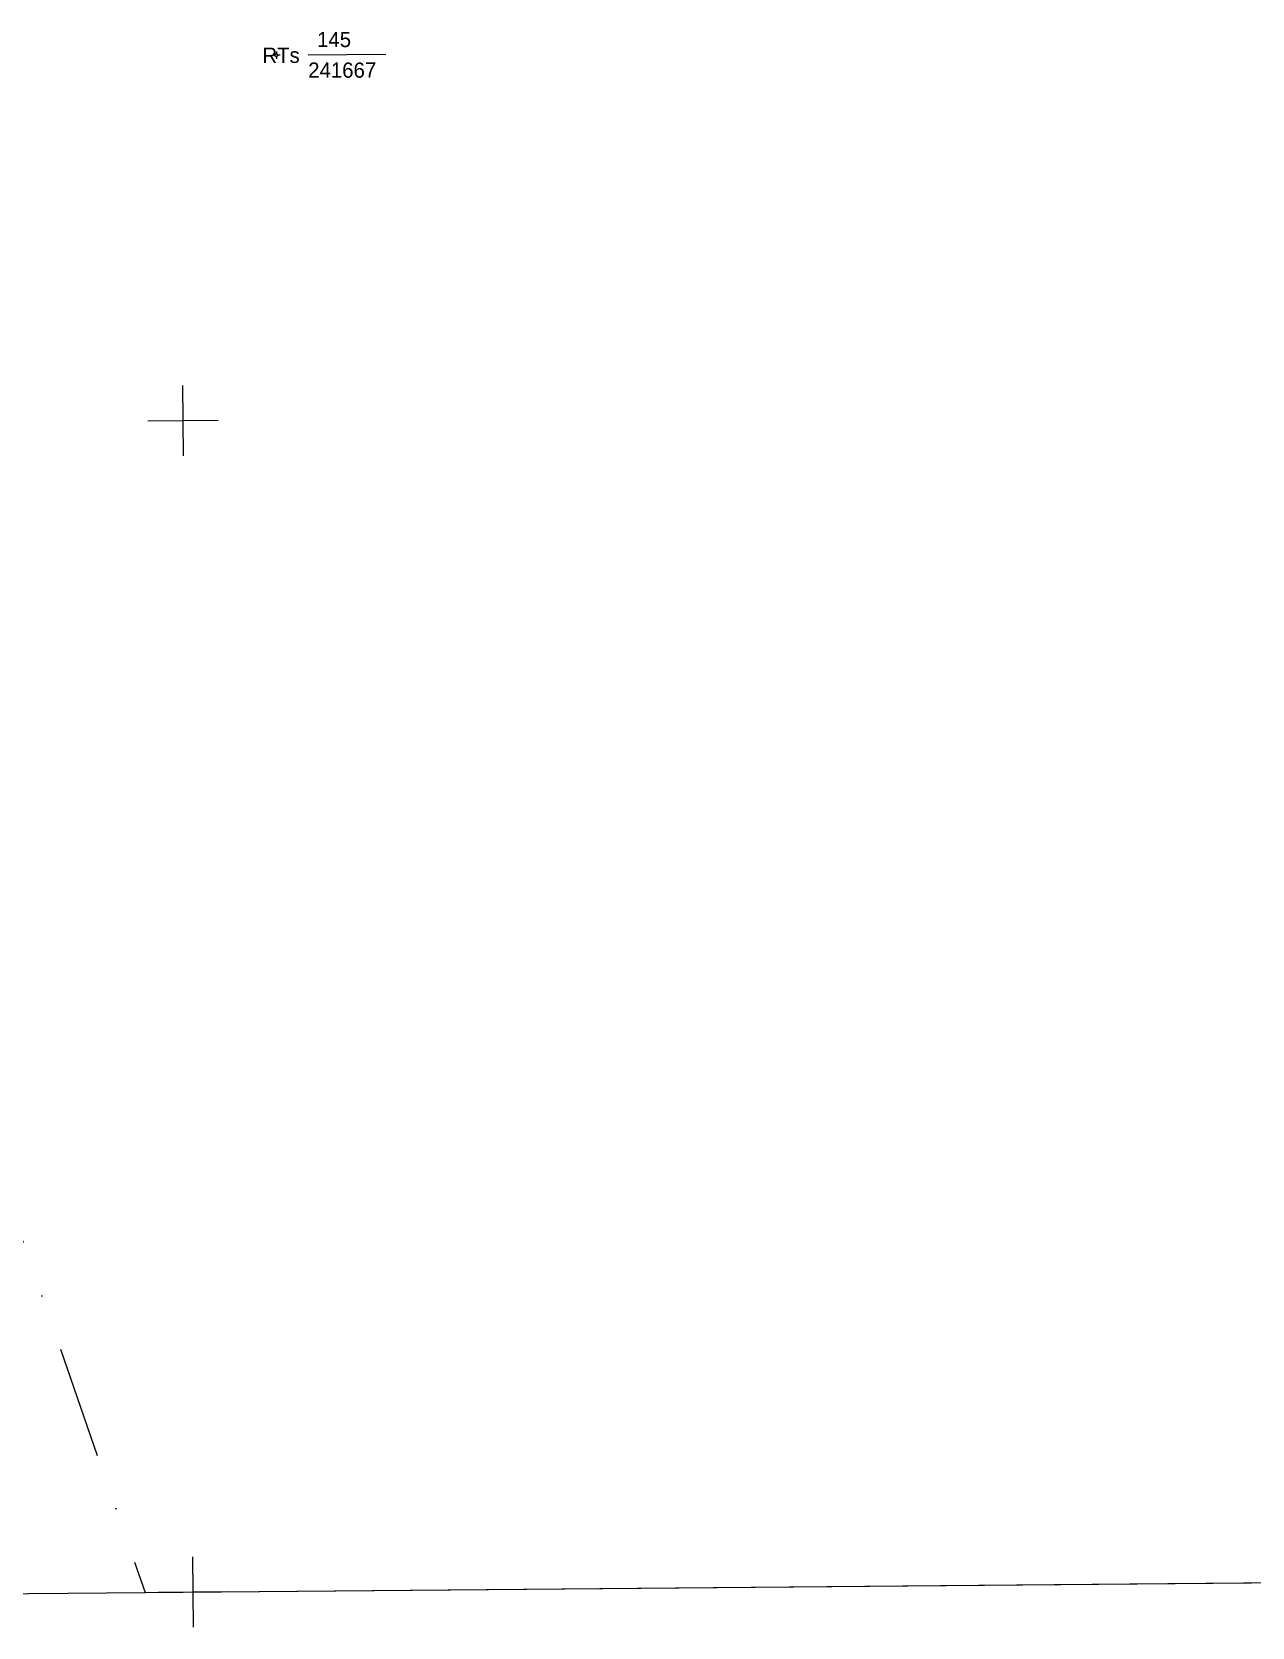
# Model space of a CAD drawing. Header units: metres. Extents: x 550490 to 551626, y 1839168 to 1840631.
# Drawn here: x 550732.1 to 550940.3, y 1839486.3 to 1839758.5 of the extents above; entities that cross this region are included whole.
import ezdxf
from ezdxf.enums import TextEntityAlignment as Align

# ---------------------------------------------------------------- set-up
doc = ezdxf.new("R2010")
doc.units = ezdxf.units.M
doc.header["$MEASUREMENT"] = 0
doc.linetypes.add('DGN Style 4', pattern=[38.376771, 19.1764, -9.5882, 0.02397, -9.5882])
for name, color, linetype, lineweight in [('Level 10', 7, 'Continuous', 0), ('Level 11', 7, 'Continuous', 0), ('Level 13', 7, 'Continuous', 0), ('Level 22', 7, 'Continuous', 0), ('Level 63', 7, 'Continuous', 0)]:
    doc.layers.add(name, color=color, linetype=linetype, lineweight=lineweight)
doc.styles.add('Style-FmSimple', font='FmSimple.shx')

# ---------------------------------------------------------------- blocks, each defined once
blk = doc.blocks.new('CENTRD')
at = {"layer": 'Level 11', "linetype": 'Continuous', "lineweight": 0}
h = blk.add_hatch(color=1, dxfattribs=at)
edge = h.paths.add_edge_path()
edge.add_arc((0.2, 0.2), 1.5, 0, 360)
at = {"layer": 'Level 11', "color": 1, "linetype": 'Continuous', "lineweight": 0}
for p, q in [((0, 6.2), (-6.2, 0)), ((0, 12.4), (0, 6.2)), ((6.2, 0.2), (0, 6.2)), ((0.2, -6.2), (6.2, 0.2)), ((12.4, 0.2), (6.2, 0.2)), ((-6.2, 0), (-12.4, 0)), ((-6.2, 0), (0.2, -6.2)), ((0.2, -6.2), (0.2, -12.4))]:
    blk.add_line(p, q, dxfattribs=at)
blk = doc.blocks.new('N_THUA_49')
at = {"layer": 'Level 13', "color": 3, "linetype": 'Continuous', "lineweight": 0}
blk.add_line((355682.94, 1839654.51), (355696.19, 1839654.63), dxfattribs=at)
at = {"layer": 'Level 13', "color": 3, "linetype": 'Continuous', "lineweight": 0, "style": 'Style-FmSimple'}
for s, p in [('145', (355684.48, 1839657.12999)), ('RTs', (355675.15, 1839654.43999)), ('241667', (355682.97, 1839651.90999))]:
    blk.add_text(s, height=2.59998, dxfattribs=at).set_placement(p, align=Align.MIDDLE_LEFT)

msp = doc.modelspace()

# ---------------------------------------------------------------- linework, layer by layer
at = {"layer": 'Level 10', "color": 1, "linetype": 'DGN Style 4', "lineweight": 13, "flags": 128}
msp.add_lwpolyline([(550558.13, 1839673.92), (550730.43, 1839552.55), (550751.43, 1839492.21)], dxfattribs=at)
at = {"layer": 'Level 10', "color": 2, "linetype": 'Continuous', "lineweight": 0, "flags": 128}
msp.add_lwpolyline([(550751.43, 1839492.21), (551044.41, 1839494.77)], dxfattribs=at)
at = {"layer": 'Level 22', "color": 3, "linetype": 'Continuous', "lineweight": 0, "flags": 128}
for points in [[(550751.43, 1839492.21), (551559.41, 1839499.28)], [(550559.73, 1839490.54), (550751.43, 1839492.21)]]:
    msp.add_lwpolyline(points, dxfattribs=at)
at = {"layer": 'Level 63', "color": 7, "linetype": 'Continuous', "lineweight": 0}
for p, q in [((550757.97, 1839686.22), (550757.87, 1839698.22)), ((550751.92, 1839692.17), (550763.92, 1839692.27)), ((550759.72, 1839486.29), (550759.61, 1839498.28)), ((550753.67, 1839492.23), (550765.66, 1839492.34))]:
    msp.add_line(p, q, dxfattribs=at)

# ---------------------------------------------------------------- block references
at = {"layer": 'Level 11', "color": 1, "linetype": 'Continuous', "lineweight": 0, "xscale": 0.04999813735168662, "yscale": 0.04999813735168662, "zscale": 0.04999813735168662}
msp.add_blockref('CENTRD', (550773.85, 1839754.59), dxfattribs=at)
at = {"layer": 'Level 13', "color": 3, "linetype": 'Continuous', "lineweight": 0}
msp.add_blockref('N_THUA_49', (195096.31, 100.12), dxfattribs=at)

doc.saveas('drawing.dxf')
